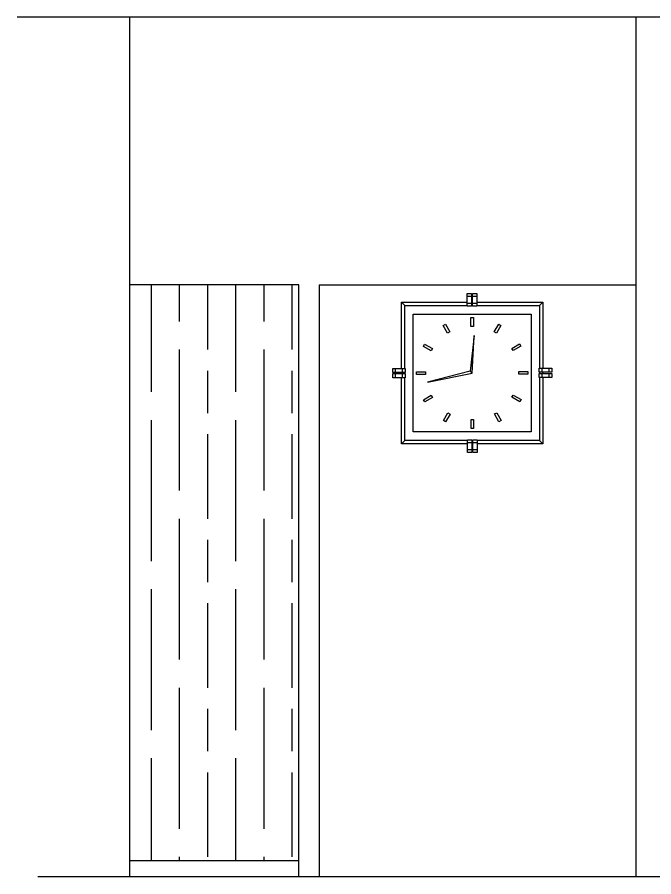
# Model space of a CAD drawing. Extents: x 10753 to 18704, y -5361 to 1140.
# Drawn here: x 13035.2 to 13125.6, y -3813.3 to -3691.3 of the extents above; entities that cross this region are included whole.
import ezdxf

# ---------------------------------------------------------------- set-up
doc = ezdxf.new("R2010")
doc.units = 0
doc.header["$LTSCALE"] = 30
doc.header["$MEASUREMENT"] = 0
doc.layers.get('0').update_dxf_attribs({"linetype": 'CONTINUOUS'})
doc.layers.add('WALL', color=2, linetype='CONTINUOUS')

# ---------------------------------------------------------------- blocks, each defined once
blk = doc.blocks.new('A$C490A5317')
at = {"color": 3}
for p, q in [((292.2, 622.7), (308.7, 622.7)), ((292.2, 573.5), (292.2, 622.7)), ((292.2, 611.6), (308.7, 611.6)), ((308.7, 622.7), (308.7, 573.5)), ((313, 622.7), (329.5, 622.7)), ((313, 573.5), (313, 622.7)), ((313, 611.6), (329.5, 611.6)), ((329.5, 622.7), (329.5, 573.5)), ((34.2, 588.3), (292.2, 588.3)), ((34.2, 329.5), (34.2, 588.3)), ((47.1, 575.4), (34.2, 588.3)), ((47.1, 575.4), (292.2, 575.4)), ((47.1, 329.5), (47.1, 575.4)), ((292.2, 584.4), (308.7, 584.4)), ((308.7, 573.5), (292.2, 573.5)), ((308.7, 588.3), (313, 588.3)), ((308.7, 575.4), (313, 575.4)), ((313, 584.4), (329.5, 584.4)), ((329.5, 573.5), (313, 573.5)), ((329.5, 588.3), (588.5, 588.3)), ((329.5, 575.4), (575.5, 575.4)), ((575.5, 575.4), (588.5, 588.3)), ((575.5, 575.4), (575.5, 330.4)), ((588.5, 588.3), (588.5, 330.4)), ((79.9, 542.1), (542.3, 542.1)), ((79.9, 80.5), (79.9, 542.1)), ((542.3, 542.1), (542.3, 80.5)), ((305.9, 493.9), (305.9, 528.9)), ((305.9, 528.9), (315.9, 528.9)), ((315.9, 528.9), (315.9, 493.9)), ((197.8, 497.1), (206.5, 502.1)), ((215.3, 466.8), (197.8, 497.1)), ((206.5, 502.1), (224, 471.8)), ((224, 471.8), (215.3, 466.8)), ((315.9, 493.9), (305.9, 493.9)), ((397.9, 472.2), (415.4, 502.5)), ((406.6, 467.2), (397.9, 472.2)), ((424.1, 497.5), (406.6, 467.2)), ((415.4, 502.5), (424.1, 497.5)), ((319.7, 457.7), (303.4, 318.8)), ((311.8, 310.2), (319.7, 457.7)), ((120.2, 415.4), (125.2, 424.1)), ((150.5, 397.9), (120.2, 415.4)), ((125.2, 424.1), (155.5, 406.6)), ((155.5, 406.6), (150.5, 397.9)), ((466.8, 407.4), (497.1, 424.9)), ((471.8, 398.7), (466.8, 407.4)), ((502.1, 416.2), (471.8, 398.7)), ((497.1, 424.9), (502.1, 416.2)), ((0, 329.5), (49.2, 329.5)), ((0, 313), (0, 329.5)), ((49.2, 313), (0, 313)), ((0, 308.7), (49.2, 308.7)), ((0, 292.2), (0, 308.7)), ((11.1, 313), (11.1, 329.5)), ((11.1, 292.2), (11.1, 308.7)), ((34.2, 308.7), (34.2, 313)), ((38.3, 313), (38.3, 329.5)), ((38.3, 292.2), (38.3, 308.7)), ((47.1, 308.7), (47.1, 313)), ((49.2, 329.5), (49.2, 313)), ((49.2, 308.7), (49.2, 292.2)), ((93.7, 315.9), (128.7, 315.9)), ((93.7, 305.9), (93.7, 315.9)), ((128.7, 305.9), (93.7, 305.9)), ((128.7, 315.9), (128.7, 305.9)), ((303.4, 318.8), (136.4, 275.5)), ((136.4, 275.5), (311.8, 310.2)), ((311.8, 310.2), (303.4, 318.8)), ((493.9, 316.8), (528.9, 316.8)), ((493.9, 306.8), (493.9, 316.8)), ((528.9, 306.8), (493.9, 306.8)), ((528.9, 316.8), (528.9, 306.8)), ((573.5, 313.9), (573.5, 330.4)), ((573.5, 330.4), (622.7, 330.4)), ((622.7, 313.9), (573.5, 313.9)), ((573.5, 293.1), (573.5, 309.6)), ((573.5, 309.6), (622.7, 309.6)), ((575.5, 313.9), (575.5, 309.6)), ((584.4, 330.4), (584.4, 313.9)), ((584.4, 309.6), (584.4, 293.1)), ((588.5, 313.9), (588.5, 309.6)), ((611.6, 330.4), (611.6, 313.9)), ((611.6, 309.6), (611.6, 293.1)), ((622.7, 330.4), (622.7, 313.9)), ((622.7, 309.6), (622.7, 293.1)), ((49.2, 292.2), (0, 292.2)), ((34.2, 34.3), (34.2, 292.2)), ((47.1, 47.2), (47.1, 292.2)), ((622.7, 293.1), (573.5, 293.1)), ((575.5, 293.1), (575.5, 47.2)), ((588.5, 293.1), (588.5, 34.3)), ((120.6, 206.5), (150.9, 224)), ((125.6, 197.8), (120.6, 206.5)), ((155.9, 215.3), (125.6, 197.8)), ((150.9, 224), (155.9, 215.3)), ((467.2, 216.1), (472.2, 224.8)), ((497.5, 198.6), (467.2, 216.1)), ((472.2, 224.8), (502.5, 207.3)), ((502.5, 207.3), (497.5, 198.6)), ((198.6, 125.2), (216.1, 155.5)), ((224.8, 150.5), (207.3, 120.2)), ((216.1, 155.5), (224.8, 150.5)), ((398.7, 150.9), (407.4, 155.9)), ((416.2, 120.6), (398.7, 150.9)), ((407.4, 155.9), (424.9, 125.6)), ((207.3, 120.2), (198.6, 125.2)), ((306.8, 128.7), (316.8, 128.7)), ((306.8, 93.7), (306.8, 128.7)), ((316.8, 128.7), (316.8, 93.7)), ((424.9, 125.6), (416.2, 120.6)), ((542.3, 80.5), (79.9, 80.5)), ((316.8, 93.7), (306.8, 93.7)), ((47.1, 47.2), (34.2, 34.3)), ((293.1, 34.3), (34.2, 34.3)), ((293.1, 47.2), (47.1, 47.2)), ((293.1, 49.2), (309.6, 49.2)), ((293.1, 0), (293.1, 49.2)), ((309.6, 38.3), (293.1, 38.3)), ((309.6, 49.2), (309.6, 0)), ((313.9, 47.2), (309.6, 47.2)), ((313.9, 34.3), (309.6, 34.3)), ((313.9, 49.2), (330.4, 49.2)), ((313.9, 0), (313.9, 49.2)), ((330.4, 38.3), (313.9, 38.3)), ((330.4, 49.2), (330.4, 0)), ((575.5, 47.2), (330.4, 47.2)), ((588.5, 34.3), (330.4, 34.3)), ((575.5, 47.2), (588.5, 34.3)), ((309.6, 11.1), (293.1, 11.1)), ((330.4, 11.1), (313.9, 11.1)), ((309.6, 0), (293.1, 0)), ((330.4, 0), (313.9, 0))]:
    blk.add_line(p, q, dxfattribs=at)

msp = doc.modelspace()

# ---------------------------------------------------------------- linework, layer by layer
at = {"layer": 'WALL', "color": 9}
for p, q in [((13223.97359, -3691.338), (13035.18655, -3691.338)), ((13051.16168, -3813.338), (13051.16168, -3691.338)), ((13123.07098, -3813.338), (13123.07098, -3691.338)), ((13233.05753, -3813.338), (13038.12083, -3813.338))]:
    msp.add_line(p, q, dxfattribs=at)
at = {"layer": 'WALL', "color": 3}
for p, q in [((13075.16168, -3729.338), (13051.16168, -3729.338)), ((13054.24878, -3744.5193), (13054.24878, -3729.338)), ((13058.24878, -3734.5193), (13058.24878, -3729.338)), ((13062.24878, -3738.5193), (13062.24878, -3729.338)), ((13066.24878, -3744.5193), (13066.24878, -3729.338)), ((13070.24878, -3734.5193), (13070.24878, -3729.338)), ((13074.24878, -3738.5193), (13074.24878, -3729.338)), ((13075.16168, -3813.338), (13075.16168, -3729.338)), ((13078.07098, -3729.338), (13078.07098, -3813.338)), ((13078.07098, -3729.338), (13123.07098, -3729.338)), ((13058.24878, -3758.5193), (13058.24878, -3738.5193)), ((13070.24878, -3758.5193), (13070.24878, -3738.5193)), ((13062.24878, -3747.5193), (13062.24878, -3741.5193)), ((13074.24878, -3747.5193), (13074.24878, -3741.5193)), ((13054.24878, -3768.5193), (13054.24878, -3748.5193)), ((13066.24878, -3768.5193), (13066.24878, -3748.5193)), ((13062.24878, -3762.5193), (13062.24878, -3750.5193)), ((13074.24878, -3762.5193), (13074.24878, -3750.5193)), ((13058.24878, -3782.5193), (13058.24878, -3762.5193)), ((13070.24878, -3782.5193), (13070.24878, -3762.5193)), ((13062.24878, -3771.5193), (13062.24878, -3765.5193)), ((13074.24878, -3771.5193), (13074.24878, -3765.5193)), ((13054.24878, -3792.5193), (13054.24878, -3772.5193)), ((13066.24878, -3792.5193), (13066.24878, -3772.5193)), ((13062.24878, -3786.5193), (13062.24878, -3774.5193)), ((13074.24878, -3786.5193), (13074.24878, -3774.5193)), ((13058.24878, -3806.5193), (13058.24878, -3786.5193)), ((13070.24878, -3806.5193), (13070.24878, -3786.5193)), ((13062.24878, -3795.5193), (13062.24878, -3789.5193)), ((13074.24878, -3795.5193), (13074.24878, -3789.5193)), ((13054.24878, -3811.03452), (13054.24878, -3796.5193)), ((13066.24878, -3811.03452), (13066.24878, -3796.5193)), ((13062.24878, -3810.5193), (13062.24878, -3798.5193)), ((13074.24878, -3810.5193), (13074.24878, -3798.5193)), ((13051.16168, -3811.03452), (13075.16168, -3811.03452)), ((13058.24878, -3811.03452), (13058.24878, -3810.5193)), ((13070.24878, -3811.03452), (13070.24878, -3810.5193))]:
    msp.add_line(p, q, dxfattribs=at)

# ---------------------------------------------------------------- block references
at = {"xscale": 0.0362611764595084, "yscale": 0.0362611764595084, "zscale": 0.0362611764595084}
msp.add_blockref('A$C490A5317', (13088.49835, -3753.12306), dxfattribs=at)

doc.saveas('drawing.dxf')
